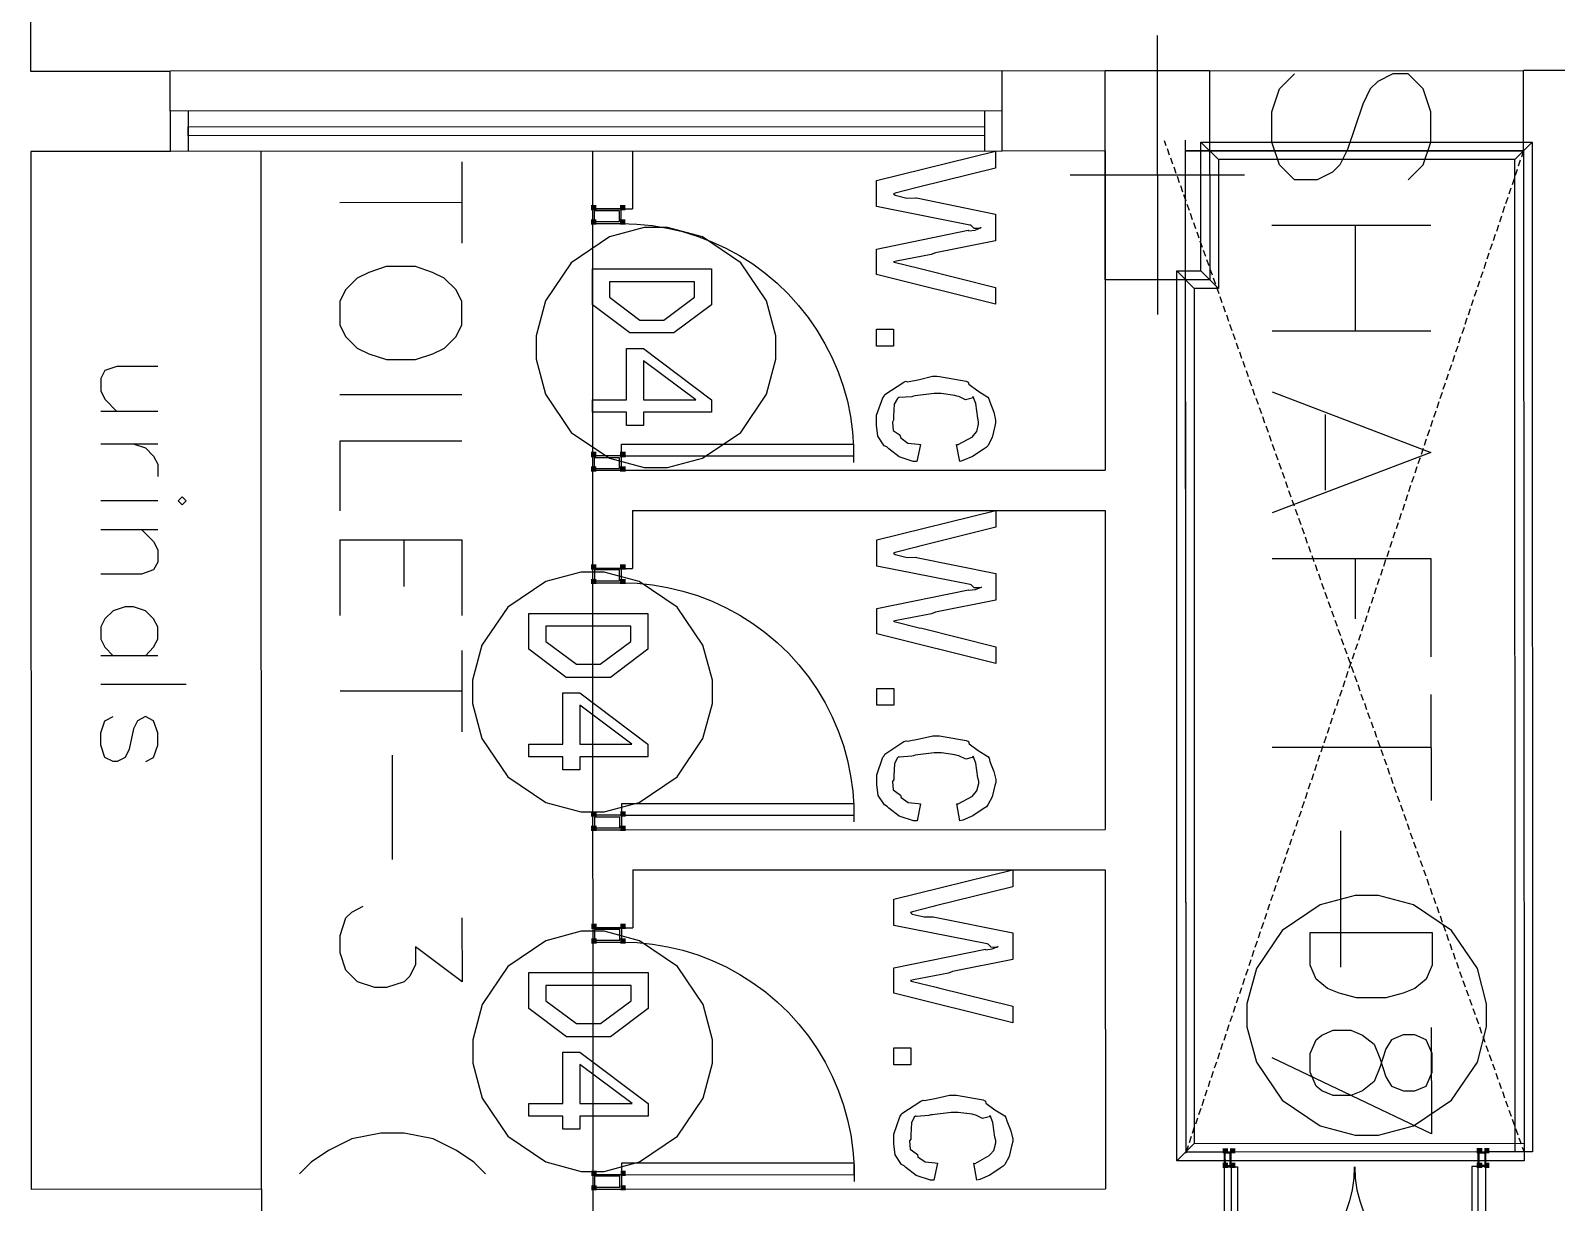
# Model space of a CAD drawing. Extents: x 0 to 23.4, y 0 to 16.5.
# Drawn here: x 14.46 to 15.608, y 14.183 to 15.065 of the extents above; entities that cross this region are included whole.
import ezdxf

# ---------------------------------------------------------------- set-up
doc = ezdxf.new("R2010")
doc.units = 0
doc.layers.get('0').update_dxf_attribs({"linetype": 'CONTINUOUS'})

msp = doc.modelspace()

# ---------------------------------------------------------------- linework, layer by layer
at = {"color": 0}
for points in [[(14.46, 15.4018), (14.4601, 15.0344)], [(14.46, 15.4018), (14.4601, 15.0344)], [(15.3079, 15.0613), (15.3081, 14.8513)], [(14.4601, 15.0344), (14.5651, 15.0344)], [(15.1911, 15.0347), (14.5651, 15.0344)], [(14.5653, 14.974), (14.5651, 15.0344)], [(15.1911, 15.0347), (15.2686, 15.035)], [(15.1911, 14.9743), (15.1911, 15.0347)], [(15.3472, 15.0347), (15.5835, 15.0349)], [(15.4967, 14.9526), (15.5081, 14.964), (15.5137, 14.9811), (15.5137, 15.0039), (15.5081, 15.021), (15.4967, 15.0324), (15.4853, 15.0324), (15.4739, 15.0267), (15.4682, 15.021), (15.4625, 15.0096), (15.4511, 14.9754), (15.4454, 14.964), (15.4397, 14.9583), (15.4283, 14.9526), (15.4112, 14.9526), (15.3999, 14.964), (15.3942, 14.9811), (15.3942, 15.0039), (15.3999, 15.021), (15.4112, 15.0324)], [(15.7251, 15.035), (15.5835, 15.0349)], [(15.5835, 14.9744), (15.5835, 15.0349)], [(15.1911, 15.0046), (14.5651, 15.0043)], [(14.5786, 15.0043), (14.5786, 14.974)], [(15.1778, 15.0044), (15.1778, 14.9743)], [(15.2686, 14.9744), (15.1911, 14.9743)], [(15.2686, 14.9744), (15.2686, 14.7343)], [(15.3132, 14.9822), (15.3144, 14.9785)], [(15.3153, 14.9763), (15.3169, 14.9715)], [(15.3289, 14.9824), (15.329, 14.7199)], [(15.3289, 14.9744), (15.3293, 14.2204)], [(15.5835, 14.9744), (15.3289, 14.9744)], [(15.5835, 14.9744), (15.5819, 14.9697)], [(15.5835, 14.9744), (15.5839, 14.2214)], [(14.4603, 14.974), (14.4606, 14.1932)], [(14.4603, 14.974), (14.4606, 14.1932)], [(14.5653, 14.974), (14.4603, 14.974)], [(15.1911, 14.9743), (14.5653, 14.974)], [(14.6338, 14.1933), (14.6335, 14.9742)], [(14.7846, 14.9661), (14.7846, 14.9049)], [(14.8828, 14.9742), (14.8828, 14.9308)], [(14.9129, 14.9742), (14.9129, 14.9308)], [(15.3178, 14.9693), (15.3194, 14.9646)], [(15.5811, 14.9675), (15.5796, 14.9628)], [(15.3735, 14.9562), (15.2424, 14.9562)], [(15.3203, 14.9624), (15.3219, 14.9576)], [(15.3228, 14.9554), (15.3244, 14.9507)], [(15.5764, 14.9535), (15.5749, 14.9488)], [(15.5788, 14.9604), (15.5772, 14.9558)], [(15.3253, 14.9485), (15.3269, 14.9437)], [(15.3276, 14.9415), (15.3293, 14.9368)], [(15.574, 14.9464), (15.5725, 14.9418)], [(14.7846, 14.9356), (14.6928, 14.9354)], [(14.8828, 14.9308), (14.9129, 14.9308)], [(14.8828, 14.9308), (14.9129, 14.9308)], [(14.8828, 14.9308), (14.8828, 14.9199)], [(14.8828, 14.9308), (14.8828, 14.9199)], [(14.9046, 14.9308), (14.8828, 14.9308)], [(14.9046, 14.9308), (14.8828, 14.9308)], [(14.8828, 14.9293), (14.8829, 14.745)], [(14.8842, 14.9294), (14.8842, 14.9212)], [(14.9033, 14.9294), (14.8842, 14.9294)], [(14.9033, 14.9212), (14.9033, 14.9294)], [(14.9046, 14.9199), (14.9046, 14.9308)], [(14.9046, 14.9199), (14.9046, 14.9308)], [(15.3301, 14.9344), (15.3318, 14.9299)], [(15.5693, 14.9325), (15.5678, 14.9278)], [(15.5717, 14.9394), (15.5701, 14.9347)], [(14.8828, 14.9199), (14.9046, 14.9199)], [(14.8828, 14.9199), (14.9046, 14.9199)], [(14.8842, 14.9212), (14.9033, 14.9212)], [(14.9046, 14.9199), (14.9162, 14.9194), (14.9279, 14.9183), (14.9394, 14.9164), (14.9507, 14.9138), (14.9618, 14.9103), (14.9728, 14.9061), (14.9833, 14.9013), (14.9936, 14.8956), (15.0035, 14.8894), (15.0128, 14.8825), (15.0218, 14.875), (15.0301, 14.8668), (15.0379, 14.8582), (15.0453, 14.8492), (15.0518, 14.8396), (15.0578, 14.8294), (15.0631, 14.8192), (15.0678, 14.8083), (15.0715, 14.7974), (15.0747, 14.7861), (15.0771, 14.7747), (15.0786, 14.7632), (15.0794, 14.7515), (15.0794, 14.7399)], [(15.3326, 14.9275), (15.3343, 14.9229)], [(15.3351, 14.9206), (15.3368, 14.916)], [(15.3942, 14.9185), (15.5137, 14.9185)], [(15.4568, 14.9185), (15.4568, 14.8388)], [(15.5646, 14.9185), (15.5631, 14.9138)], [(15.5669, 14.9254), (15.5654, 14.9208)], [(15.3376, 14.9136), (15.3393, 14.909)], [(15.34, 14.9067), (15.3418, 14.9021)], [(15.5622, 14.9115), (15.5607, 14.9068)], [(15.3425, 14.8997), (15.3442, 14.8951)], [(15.5575, 14.8975), (15.556, 14.8929)], [(15.5599, 14.9046), (15.5583, 14.8999)], [(15.345, 14.8928), (15.3467, 14.8882)], [(15.3475, 14.8858), (15.3492, 14.8812)], [(15.5528, 14.8835), (15.5512, 14.8789)], [(15.5551, 14.8906), (15.5536, 14.8858)], [(15.35, 14.8789), (15.3517, 14.8742)], [(15.3525, 14.8719), (15.3542, 14.8672)], [(15.5504, 14.8765), (15.5489, 14.8718)], [(15.3549, 14.865), (15.3565, 14.8603)], [(15.5457, 14.8625), (15.5442, 14.8579)], [(15.5481, 14.8696), (15.5465, 14.8649)], [(15.3574, 14.8579), (15.359, 14.8533)], [(15.3599, 14.851), (15.3615, 14.8464)], [(15.541, 14.8485), (15.5394, 14.8439)], [(15.5435, 14.8556), (15.5418, 14.8508)], [(15.3624, 14.844), (15.364, 14.8394)], [(15.3649, 14.8371), (15.3665, 14.8325)], [(15.5139, 14.8388), (15.3943, 14.8388)], [(15.5388, 14.8415), (15.5371, 14.8368)], [(15.3674, 14.8301), (15.3689, 14.8256)], [(15.534, 14.8275), (15.5324, 14.8229)], [(15.5362, 14.8346), (15.5347, 14.8299)], [(15.3697, 14.8232), (15.3714, 14.8186)], [(15.3722, 14.8163), (15.3739, 14.8117)], [(15.5315, 14.8206), (15.53, 14.8158)], [(14.5557, 14.8122), (14.525, 14.8122), (14.5158, 14.8092), (14.5128, 14.8031), (14.5128, 14.7938), (14.5158, 14.7876), (14.525, 14.7785)], [(15.3747, 14.8093), (15.3764, 14.8047)], [(15.3772, 14.8024), (15.3789, 14.7976)], [(15.5268, 14.8065), (15.5253, 14.8019)], [(15.5293, 14.8135), (15.5276, 14.8089)], [(14.6928, 14.7911), (14.7846, 14.7911)], [(15.3797, 14.7954), (15.3812, 14.7907)], [(15.3943, 14.7932), (15.5139, 14.7476), (15.3943, 14.7021)], [(15.5222, 14.7926), (15.5206, 14.7879)], [(15.5246, 14.7996), (15.5229, 14.7949)], [(15.3821, 14.7885), (15.3838, 14.7838)], [(15.3846, 14.7815), (15.3863, 14.7768)], [(15.5199, 14.7856), (15.5182, 14.781)], [(14.5557, 14.7785), (14.5128, 14.7785)], [(15.3871, 14.7746), (15.3887, 14.7699)], [(15.4342, 14.7761), (15.4342, 14.7192)], [(15.5151, 14.7715), (15.5135, 14.7669)], [(15.5175, 14.7786), (15.5158, 14.7739)], [(15.3896, 14.7676), (15.3913, 14.7629)], [(15.3921, 14.7607), (15.3936, 14.756)], [(15.5104, 14.7576), (15.5088, 14.7529)], [(15.5128, 14.7646), (15.5111, 14.7599)], [(14.5128, 14.754), (14.5557, 14.754)], [(14.5372, 14.754), (14.5465, 14.751), (14.5526, 14.7449), (14.5557, 14.7387), (14.5557, 14.7296)], [(14.7846, 14.7561), (14.6928, 14.7561), (14.6928, 14.7036)], [(14.8829, 14.745), (14.8829, 14.7342)], [(14.8829, 14.745), (14.8829, 14.7342)], [(14.9047, 14.745), (14.8829, 14.745)], [(14.9047, 14.745), (14.8829, 14.745)], [(14.9047, 14.7538), (15.0796, 14.7539)], [(14.9047, 14.745), (14.9047, 14.7538)], [(14.9047, 14.745), (15.0796, 14.7451)], [(14.9047, 14.7342), (14.9047, 14.745)], [(14.9047, 14.7342), (14.9047, 14.745)], [(15.0796, 14.7451), (15.0796, 14.7539)], [(15.3944, 14.7538), (15.3961, 14.749)], [(15.3969, 14.7467), (15.3986, 14.7421)], [(15.5081, 14.7506), (15.5064, 14.746)], [(14.8829, 14.7342), (15.2686, 14.7343)], [(14.8829, 14.7342), (14.9047, 14.7342)], [(14.8829, 14.7342), (14.9047, 14.7342)], [(14.8829, 14.7342), (14.8829, 14.6604)], [(14.8842, 14.7436), (14.8842, 14.7354)], [(14.9033, 14.7436), (14.8842, 14.7436)], [(14.8842, 14.7354), (14.9033, 14.7354)], [(14.9033, 14.7354), (14.9033, 14.7436)], [(15.3994, 14.7397), (15.4011, 14.7351)], [(15.5033, 14.7367), (15.5018, 14.7319)], [(15.5057, 14.7436), (15.504, 14.7389)], [(15.4019, 14.7328), (15.4036, 14.7282)], [(15.4044, 14.7258), (15.406, 14.7213)], [(15.4986, 14.7226), (15.4971, 14.7179)], [(15.501, 14.7296), (15.4993, 14.725)], [(14.5557, 14.7111), (14.5128, 14.7111)], [(15.4068, 14.7189), (15.4085, 14.7143)], [(15.4093, 14.7119), (15.411, 14.7074)], [(15.4962, 14.7157), (15.4946, 14.711)], [(14.9131, 14.7039), (15.2686, 14.704)], [(14.9131, 14.7039), (14.9131, 14.6604)], [(15.2686, 14.704), (15.2687, 14.4639)], [(15.4118, 14.705), (15.4135, 14.7004)], [(15.4915, 14.7017), (15.4899, 14.6969)], [(15.4939, 14.7086), (15.4924, 14.704)], [(14.5128, 14.6897), (14.5557, 14.6897)], [(14.5435, 14.6897), (14.5526, 14.6806), (14.5557, 14.6744), (14.5557, 14.6651), (14.5526, 14.6592), (14.5435, 14.656), (14.5129, 14.656)], [(15.4143, 14.6981), (15.416, 14.6935)], [(15.4168, 14.6911), (15.4185, 14.6864)], [(15.4868, 14.6876), (15.4853, 14.6831)], [(15.4892, 14.6947), (15.4876, 14.69)], [(14.6928, 14.6818), (14.7847, 14.6818), (14.7847, 14.625)], [(14.6928, 14.6818), (14.6928, 14.6249)], [(14.741, 14.6818), (14.741, 14.6468)], [(15.4192, 14.6842), (15.4208, 14.6794)], [(15.4217, 14.6771), (15.4233, 14.6725)], [(15.4844, 14.6807), (15.4829, 14.676)], [(15.3943, 14.6679), (15.5139, 14.6679), (15.5139, 14.5939)], [(15.4242, 14.6701), (15.4258, 14.6656)], [(15.4569, 14.6679), (15.4569, 14.6224)], [(15.4797, 14.6667), (15.4782, 14.6619)], [(15.4821, 14.6736), (15.4806, 14.669)], [(14.8829, 14.6604), (14.9131, 14.6604)], [(14.8829, 14.6604), (14.9131, 14.6604)], [(14.8829, 14.6604), (14.8829, 14.6496)], [(14.8829, 14.6604), (14.8829, 14.6496)], [(14.9047, 14.6604), (14.8829, 14.6604)], [(14.9047, 14.6604), (14.8829, 14.6604)], [(14.8829, 14.6596), (14.8829, 14.4753)], [(14.8843, 14.6592), (14.8843, 14.651)], [(14.9033, 14.6592), (14.8843, 14.6592)], [(14.9033, 14.651), (14.9033, 14.6592)], [(14.9047, 14.6496), (14.9047, 14.6604)], [(14.9047, 14.6496), (14.9047, 14.6604)], [(15.4267, 14.6632), (15.4283, 14.6586)], [(15.4292, 14.6563), (15.4308, 14.6517)], [(15.4774, 14.6597), (15.4758, 14.655)], [(14.8829, 14.6496), (14.9047, 14.6496)], [(14.8829, 14.6496), (14.9047, 14.6496)], [(14.8843, 14.651), (14.9033, 14.651)], [(14.9047, 14.6496), (14.9164, 14.6492), (14.9281, 14.6481), (14.9394, 14.6461), (14.9508, 14.6433), (14.9619, 14.64), (14.9729, 14.6358), (14.9835, 14.6308), (14.9938, 14.6253), (15.0035, 14.619), (15.0129, 14.6121), (15.0218, 14.6047), (15.0303, 14.5965), (15.0381, 14.5879), (15.0454, 14.5788), (15.0519, 14.5692), (15.0579, 14.5592), (15.0632, 14.5488), (15.0678, 14.5381), (15.0717, 14.5271), (15.0749, 14.5158), (15.0771, 14.5044), (15.0788, 14.4928), (15.0796, 14.4813), (15.0796, 14.4696)], [(15.4315, 14.6493), (15.4333, 14.6447)], [(15.434, 14.6424), (15.4357, 14.6378)], [(15.4726, 14.6457), (15.4711, 14.641)], [(15.475, 14.6526), (15.4735, 14.6481)], [(14.5465, 14.5947), (14.5526, 14.601), (14.5557, 14.6071), (14.5557, 14.6163), (14.5526, 14.6224), (14.5465, 14.6285), (14.5374, 14.6315), (14.5313, 14.6315), (14.5221, 14.6285), (14.5158, 14.6224), (14.5129, 14.6163), (14.5129, 14.6071), (14.516, 14.601), (14.5221, 14.5947)], [(15.4365, 14.6354), (15.4382, 14.6308)], [(15.4679, 14.6317), (15.4664, 14.6269)], [(15.4703, 14.6386), (15.4688, 14.634)], [(15.439, 14.6285), (15.4407, 14.6239)], [(15.4415, 14.6215), (15.4432, 14.6169)], [(15.4656, 14.6247), (15.464, 14.62)], [(15.4439, 14.6146), (15.4457, 14.6099)], [(15.4464, 14.6076), (15.4481, 14.6029)], [(15.4608, 14.6107), (15.4593, 14.6061)], [(15.4632, 14.6178), (15.4617, 14.6131)], [(14.7847, 14.5987), (14.7847, 14.5375)], [(15.4489, 14.6007), (15.4506, 14.596)], [(15.4561, 14.5967), (15.4546, 14.5921)], [(15.4585, 14.6037), (15.4569, 14.599)], [(14.5557, 14.5947), (14.5129, 14.5947)], [(15.4514, 14.5938), (15.4531, 14.589)], [(15.4538, 14.5897), (15.4522, 14.5851)], [(15.4539, 14.5868), (15.4556, 14.5821)], [(14.5129, 14.5733), (14.5772, 14.5733)], [(15.449, 14.5757), (15.4475, 14.5711)], [(15.4514, 14.5828), (15.4499, 14.5781)], [(15.4564, 14.5799), (15.4581, 14.5751)], [(15.4589, 14.5729), (15.4604, 14.5682)], [(14.7847, 14.5681), (14.6929, 14.5681)], [(15.4443, 14.5618), (15.4428, 14.5571)], [(15.4467, 14.5687), (15.4451, 14.564)], [(15.4612, 14.5658), (15.4629, 14.5613)], [(15.5139, 14.5654), (15.514, 14.4857)], [(15.4419, 14.5547), (15.4404, 14.5501)], [(15.4638, 14.5589), (15.4654, 14.5543)], [(15.4662, 14.5519), (15.4679, 14.5474)], [(14.5467, 14.5151), (14.5526, 14.5182), (14.5558, 14.5275), (14.5558, 14.5367), (14.5526, 14.5458), (14.5465, 14.5489), (14.5404, 14.5458), (14.5374, 14.5397), (14.5343, 14.5243), (14.5313, 14.5182), (14.5251, 14.5151), (14.5221, 14.5151), (14.516, 14.5182), (14.5129, 14.5274), (14.5129, 14.5367), (14.516, 14.5458), (14.5221, 14.5489)], [(15.4372, 14.5407), (15.4357, 14.5361)], [(15.4396, 14.5478), (15.4381, 14.5431)], [(15.4688, 14.545), (15.4704, 14.5404)], [(15.4713, 14.5381), (15.4728, 14.5335)], [(15.4325, 14.5268), (15.431, 14.5221)], [(15.4349, 14.5338), (15.4333, 14.529)], [(15.4736, 14.5311), (15.4753, 14.5265)], [(14.7322, 14.5199), (14.7322, 14.4413)], [(15.5139, 14.5256), (15.3943, 14.5256)], [(15.4301, 14.5199), (15.4286, 14.5151)], [(15.4761, 14.5242), (15.4778, 14.5196)], [(15.4786, 14.5172), (15.4803, 14.5126)], [(15.4254, 14.5058), (15.4239, 14.5011)], [(15.4278, 14.5128), (15.4262, 14.5082)], [(15.4811, 14.5103), (15.4828, 14.5056)], [(15.4231, 14.4988), (15.4215, 14.4942)], [(15.4836, 14.5033), (15.4851, 14.4986)], [(15.486, 14.4964), (15.4876, 14.4917)], [(14.9049, 14.4747), (14.9049, 14.4835)], [(14.9049, 14.4835), (15.0797, 14.4835)], [(15.0797, 14.4747), (15.0797, 14.4835)], [(15.4185, 14.4849), (15.4168, 14.4801)], [(15.4208, 14.4918), (15.4192, 14.4871)], [(15.4885, 14.4893), (15.4901, 14.4847)], [(15.491, 14.4824), (15.4926, 14.4778)], [(14.8829, 14.4747), (14.8829, 14.4638)], [(14.8829, 14.4747), (14.8829, 14.4638)], [(14.9049, 14.4747), (14.8829, 14.4747)], [(14.9049, 14.4747), (14.8829, 14.4747)], [(14.8843, 14.4733), (14.8843, 14.4651)], [(14.9035, 14.4733), (14.8843, 14.4733)], [(14.9035, 14.4651), (14.9035, 14.4733)], [(14.9049, 14.4747), (15.0797, 14.4747)], [(14.9049, 14.4638), (14.9049, 14.4747)], [(14.9049, 14.4638), (14.9049, 14.4747)], [(15.4138, 14.4708), (15.4121, 14.4661)], [(15.4161, 14.4778), (15.4144, 14.4732)], [(15.4935, 14.4754), (15.4951, 14.4708)], [(14.8829, 14.4638), (15.2687, 14.4639)], [(14.8829, 14.4638), (14.9049, 14.4638)], [(14.8829, 14.4638), (14.9049, 14.4638)], [(14.8829, 14.4638), (14.8831, 14.3901)], [(14.8843, 14.4651), (14.9035, 14.4651)], [(15.4114, 14.4638), (15.4097, 14.4592)], [(15.4457, 14.4629), (15.4457, 14.3604)], [(15.496, 14.4685), (15.4975, 14.4639)], [(15.4983, 14.4615), (15.5, 14.4569)], [(15.4067, 14.4499), (15.405, 14.4451)], [(15.409, 14.4568), (15.4074, 14.4521)], [(15.5008, 14.4546), (15.5025, 14.45)], [(15.5033, 14.4476), (15.505, 14.4431)], [(15.4019, 14.4358), (15.4003, 14.4313)], [(15.4043, 14.4428), (15.4026, 14.4382)], [(15.5058, 14.4407), (15.5075, 14.4361)], [(14.9132, 14.4336), (15.2687, 14.4337)], [(14.9132, 14.4336), (14.9132, 14.3901)], [(15.2687, 14.4337), (15.2689, 14.1936)], [(15.3996, 14.4289), (15.3979, 14.4242)], [(15.5083, 14.4337), (15.5099, 14.429)], [(15.5107, 14.4268), (15.5124, 14.4221)], [(15.3949, 14.4149), (15.3932, 14.4103)], [(15.3972, 14.4219), (15.3956, 14.4172)], [(15.5132, 14.4199), (15.5149, 14.4151)], [(15.5157, 14.4129), (15.5174, 14.4082)], [(14.7847, 14.3975), (14.7849, 14.3493), (14.7497, 14.3756), (14.7497, 14.3625), (14.7454, 14.3537), (14.7411, 14.3493), (14.7279, 14.345), (14.7192, 14.345), (14.7061, 14.3493), (14.6974, 14.3581), (14.6929, 14.3712), (14.6929, 14.3843), (14.6974, 14.3975), (14.7017, 14.4018), (14.7104, 14.4063)], [(15.3901, 14.4008), (15.3885, 14.3963)], [(15.3925, 14.4079), (15.3908, 14.4032)], [(15.5182, 14.406), (15.5199, 14.4013)], [(14.8831, 14.3901), (14.8831, 14.3792)], [(14.8831, 14.3901), (14.8831, 14.3792)], [(14.9049, 14.3901), (14.8831, 14.3901)], [(14.9049, 14.3901), (14.8831, 14.3901)], [(14.8831, 14.3901), (14.9132, 14.3901)], [(14.8831, 14.3901), (14.9132, 14.3901)], [(14.8831, 14.3893), (14.8831, 14.205)], [(14.9049, 14.3792), (14.9049, 14.3901)], [(14.9049, 14.3792), (14.9049, 14.3901)], [(15.3878, 14.3939), (15.3861, 14.3892)], [(15.5207, 14.399), (15.5224, 14.3943)], [(15.5231, 14.3921), (15.5249, 14.3874)], [(14.8831, 14.3792), (14.9049, 14.3792)], [(14.8831, 14.3792), (14.9049, 14.3792)], [(14.8844, 14.3887), (14.8844, 14.3806)], [(14.9035, 14.3887), (14.8844, 14.3887)], [(14.8844, 14.3806), (14.9035, 14.3806)], [(14.9035, 14.3806), (14.9035, 14.3887)], [(14.9049, 14.3792), (14.9165, 14.3789), (14.9281, 14.3778), (14.9396, 14.3757), (14.951, 14.3731), (14.9621, 14.3696), (14.9729, 14.3654), (14.9836, 14.3606), (14.9938, 14.355), (15.0036, 14.3487), (15.0131, 14.3418), (15.0219, 14.3343), (15.0304, 14.3262), (15.0382, 14.3176), (15.0454, 14.3085), (15.0521, 14.2989), (15.0581, 14.2889), (15.0633, 14.2785), (15.0679, 14.2678), (15.0718, 14.2567), (15.0749, 14.2456), (15.0772, 14.2342), (15.0789, 14.2225), (15.0797, 14.2108), (15.0797, 14.1992)], [(15.3831, 14.3799), (15.3814, 14.3753)], [(15.3854, 14.3869), (15.3839, 14.3822)], [(15.5256, 14.3851), (15.5272, 14.3804)], [(15.5281, 14.3781), (15.5297, 14.3735)], [(15.3783, 14.3658), (15.3768, 14.3613)], [(15.3807, 14.3729), (15.3792, 14.3682)], [(15.5306, 14.3711), (15.5322, 14.3665)], [(15.376, 14.3589), (15.3744, 14.3542)], [(15.5331, 14.3642), (15.5347, 14.3596)], [(15.5354, 14.3572), (15.5372, 14.3526)], [(15.3712, 14.3449), (15.3697, 14.3403)], [(15.3736, 14.3519), (15.3721, 14.3472)], [(15.5379, 14.3503), (15.5396, 14.3457)], [(15.5404, 14.3433), (15.5421, 14.3388)], [(15.3689, 14.3379), (15.3674, 14.3333)], [(15.5429, 14.3364), (15.5446, 14.3318)], [(15.3642, 14.3239), (15.3626, 14.3193)], [(15.3665, 14.331), (15.365, 14.3262)], [(15.5454, 14.3294), (15.5471, 14.3249)], [(15.5479, 14.3225), (15.5496, 14.3178)], [(15.3594, 14.31), (15.3579, 14.3053)], [(15.3618, 14.3169), (15.3603, 14.3122)], [(15.514, 14.3149), (15.5142, 14.2351), (15.3944, 14.2921)], [(15.5504, 14.3156), (15.5519, 14.3108)], [(15.5528, 14.3086), (15.5544, 14.3039)], [(15.3571, 14.3029), (15.3556, 14.2983)], [(15.5553, 14.3015), (15.5569, 14.2969)], [(15.3524, 14.2889), (15.3508, 14.2843)], [(15.3547, 14.296), (15.3532, 14.2912)], [(15.5578, 14.2946), (15.5594, 14.29)], [(15.5603, 14.2876), (15.5619, 14.2831)], [(15.3476, 14.275), (15.3461, 14.2703)], [(15.35, 14.2819), (15.3485, 14.2772)], [(15.5628, 14.2807), (15.5643, 14.2761)], [(15.3453, 14.2679), (15.3438, 14.2633)], [(15.5651, 14.2737), (15.5668, 14.2692)], [(15.5676, 14.2668), (15.5693, 14.2622)], [(15.3406, 14.254), (15.339, 14.2493)], [(15.3429, 14.261), (15.3414, 14.2562)], [(15.5701, 14.2599), (15.5718, 14.2553)], [(15.5726, 14.2529), (15.5743, 14.2483)], [(15.3358, 14.24), (15.3343, 14.2354)], [(15.3382, 14.2469), (15.3367, 14.2424)], [(15.5751, 14.246), (15.5767, 14.2414)], [(14.8024, 14.205), (14.7936, 14.2138), (14.7806, 14.2225), (14.7629, 14.2313), (14.7411, 14.2356), (14.7236, 14.2356), (14.7018, 14.2313), (14.6843, 14.2225), (14.6711, 14.2138), (14.6624, 14.205)], [(15.3335, 14.2331), (15.3319, 14.2283)], [(15.5775, 14.239), (15.5792, 14.2344)], [(15.58, 14.2321), (15.5817, 14.2275)], [(15.3582, 14.2213), (15.3293, 14.2213)], [(15.3311, 14.226), (15.3296, 14.2213)], [(15.555, 14.2214), (15.3582, 14.2213)], [(15.3582, 14.2213), (15.3582, 14.161)], [(15.555, 14.2214), (15.555, 14.161)], [(15.5839, 14.2214), (15.555, 14.2214)], [(15.5825, 14.2251), (15.5839, 14.2214)], [(14.905, 14.2131), (15.0799, 14.2132)], [(14.905, 14.2043), (14.905, 14.2131)], [(15.0799, 14.2044), (15.0799, 14.2132)], [(15.4562, 14.2103), (15.4558, 14.2017), (15.4546, 14.1929), (15.4526, 14.1846), (15.4499, 14.1763), (15.4463, 14.1683), (15.4419, 14.1607), (15.4369, 14.1536), (15.4313, 14.1469), (15.425, 14.1408), (15.4182, 14.1354), (15.411, 14.1307), (15.4032, 14.1265), (15.3951, 14.1232), (15.3868, 14.1206), (15.3783, 14.1187), (15.3696, 14.1178), (15.3608, 14.1176)], [(15.3636, 14.2103), (15.3636, 14.1176)], [(15.3636, 14.2103), (15.3683, 14.2103)], [(15.3683, 14.2103), (15.3683, 14.1176)], [(15.4565, 14.2103), (15.4569, 14.2017), (15.4582, 14.1929), (15.4603, 14.1846), (15.4631, 14.1763), (15.4667, 14.1683), (15.471, 14.1607), (15.476, 14.1536), (15.4817, 14.1469), (15.4879, 14.1408), (15.4947, 14.1354), (15.5019, 14.1307), (15.5097, 14.1265), (15.5178, 14.1233), (15.5261, 14.1207), (15.5346, 14.1189), (15.5433, 14.1179), (15.5519, 14.1178)], [(15.5492, 14.2104), (15.5446, 14.2104)], [(15.5446, 14.2104), (15.5446, 14.1178)], [(15.5492, 14.2104), (15.5493, 14.1178)], [(14.8831, 14.2043), (14.8831, 14.1935)], [(14.8831, 14.2043), (14.8831, 14.1935)], [(14.905, 14.2043), (14.8831, 14.2043)], [(14.905, 14.2043), (14.8831, 14.2043)], [(14.8831, 14.1935), (15.2689, 14.1936)], [(14.8844, 14.2031), (14.8844, 14.1949)], [(14.9036, 14.2031), (14.8844, 14.2031)], [(14.8844, 14.1949), (14.9036, 14.1949)], [(14.9036, 14.1949), (14.9036, 14.2031)], [(14.905, 14.2043), (15.0799, 14.2044)], [(14.905, 14.1935), (14.905, 14.2043)], [(14.905, 14.1935), (14.905, 14.2043)], [(14.6338, 14.1933), (14.4606, 14.1932)], [(14.6338, 14.1933), (14.6338, 14.1632)], [(14.8831, 14.1935), (14.905, 14.1935)], [(14.8831, 14.1935), (14.905, 14.1935)], [(14.8831, 14.1935), (14.8831, 14.1632)]]:
    msp.add_lwpolyline(points, dxfattribs=at)
for points in [[(15.2686, 15.035), (15.3472, 15.035), (15.3474, 14.8775), (15.2686, 14.8775), (15.2686, 15.035)], [(15.2686, 15.035), (15.3472, 15.035), (15.3474, 14.8775), (15.2686, 14.8775), (15.2686, 15.035)], [(15.3474, 14.8775), (15.2686, 14.8775), (15.2686, 15.035), (15.3472, 15.035), (15.3474, 14.8775)], [(15.1778, 14.9928), (15.1778, 14.9861), (14.5786, 14.9858), (14.5786, 14.9925), (15.1778, 14.9928)], [(15.1778, 14.9928), (15.1778, 14.9861), (14.5786, 14.9858), (14.5786, 14.9925), (15.1778, 14.9928)], [(15.5835, 14.9744), (15.5839, 14.2214), (15.3296, 14.2213), (15.3292, 14.9744), (15.5835, 14.9744)], [(15.59, 14.9811), (15.5769, 14.9679), (15.3539, 14.9679), (15.3407, 14.981), (15.59, 14.9811)], [(15.59, 14.9811), (15.5769, 14.9679), (15.3539, 14.9679), (15.3407, 14.981), (15.59, 14.9811)], [(15.3407, 14.981), (15.3539, 14.9679), (15.3539, 14.871), (15.3408, 14.8842), (15.3407, 14.981)], [(15.3407, 14.981), (15.3539, 14.9679), (15.3539, 14.871), (15.3408, 14.8842), (15.3407, 14.981)], [(15.5904, 14.2214), (15.5772, 14.2214), (15.5769, 14.9679), (15.59, 14.9811), (15.5904, 14.2214)], [(15.5904, 14.2214), (15.5772, 14.2214), (15.5769, 14.9679), (15.59, 14.9811), (15.5904, 14.2214)], [(15.0967, 14.9522), (15.1863, 14.9743), (15.1863, 14.9615), (15.1282, 14.9472), (15.1262, 14.9467), (15.1108, 14.9426), (15.1093, 14.9422), (15.1107, 14.941), (15.1194, 14.9389), (15.1262, 14.939), (15.1267, 14.939), (15.1863, 14.9268), (15.1863, 14.9068), (15.141, 14.8978), (15.1378, 14.8965), (15.1117, 14.8915), (15.1093, 14.891), (15.1099, 14.8906), (15.1286, 14.8861), (15.1306, 14.8856), (15.1863, 14.8717), (15.1863, 14.8592), (15.0967, 14.8814), (15.0967, 14.9006), (15.1657, 14.9147), (15.1661, 14.9142), (15.171, 14.9149), (15.1754, 14.9167), (15.1754, 14.9167), (15.1743, 14.916), (15.1701, 14.9161), (15.1676, 14.9185), (15.1669, 14.9186), (15.0967, 14.9325), (15.0967, 14.9522)], [(15.021, 14.8265), (15.021, 14.8353), (15.0139, 14.8617), (14.9946, 14.8903), (14.9658, 14.9097), (14.9394, 14.9167), (14.9308, 14.9167), (14.9219, 14.9167), (14.8956, 14.9097), (14.8669, 14.8903), (14.8476, 14.8617), (14.8406, 14.8353), (14.8406, 14.8265), (14.8406, 14.8178), (14.8476, 14.7914), (14.8669, 14.7626), (14.8956, 14.7433), (14.9219, 14.7363), (14.9308, 14.7363), (14.9394, 14.7363), (14.9658, 14.7433), (14.9946, 14.7626), (15.0139, 14.7914), (15.021, 14.8178), (15.021, 14.8265)], [(14.7846, 14.8611), (14.7803, 14.8699), (14.7714, 14.8786), (14.7626, 14.8829), (14.7496, 14.8874), (14.7276, 14.8874), (14.7146, 14.8829), (14.7058, 14.8786), (14.6971, 14.8699), (14.6928, 14.8611), (14.6928, 14.8436), (14.6971, 14.8349), (14.7058, 14.8261), (14.7146, 14.8217), (14.7278, 14.8174), (14.7496, 14.8174), (14.7628, 14.8218), (14.7715, 14.8261), (14.7803, 14.8349), (14.7846, 14.8436), (14.7846, 14.8611)], [(14.8828, 14.8857), (14.9725, 14.8857), (14.9725, 14.8657), (14.9725, 14.8587), (14.9442, 14.8375), (14.9279, 14.8375), (14.911, 14.8375), (14.8828, 14.8587), (14.8828, 14.8646), (14.8828, 14.8857)], [(15.3408, 14.8842), (15.3539, 14.871), (15.3358, 14.871), (15.3226, 14.8842), (15.3408, 14.8842)], [(15.3408, 14.8842), (15.3539, 14.871), (15.3358, 14.871), (15.3226, 14.8842), (15.3408, 14.8842)], [(15.3226, 14.8842), (15.3358, 14.871), (15.3358, 14.2278), (15.3226, 14.2147), (15.3226, 14.8842)], [(15.3226, 14.8842), (15.3358, 14.871), (15.3358, 14.2278), (15.3226, 14.2147), (15.3226, 14.8842)], [(14.8956, 14.8758), (14.8956, 14.865), (14.8956, 14.8643), (14.9186, 14.8472), (14.9282, 14.8472), (14.9367, 14.8472), (14.9596, 14.8643), (14.9596, 14.8653), (14.9596, 14.8758), (14.8956, 14.8758)], [(15.0967, 14.8404), (15.1094, 14.8404), (15.1094, 14.8276), (15.0967, 14.8276), (15.0967, 14.8404)], [(14.8828, 14.7872), (14.9085, 14.7872), (14.9085, 14.8257), (14.9212, 14.8257), (14.9725, 14.7872), (14.9725, 14.7778), (14.9212, 14.7778), (14.9212, 14.7679), (14.9085, 14.7679), (14.9085, 14.7778), (14.8828, 14.7778), (14.8828, 14.7872)], [(14.9212, 14.7872), (14.9606, 14.7872), (14.9212, 14.8165), (14.9212, 14.7872)], [(15.1297, 14.7536), (15.1271, 14.7408), (15.1243, 14.7408), (15.1136, 14.7443), (15.1058, 14.7503), (15.1044, 14.7517), (15.1025, 14.7526), (15.0976, 14.7599), (15.0967, 14.7681), (15.0967, 14.7707), (15.0967, 14.7756), (15.1014, 14.7886), (15.1024, 14.7899), (15.1028, 14.7911), (15.1171, 14.8004), (15.1188, 14.8011), (15.1199, 14.8008), (15.129, 14.8025), (15.1387, 14.8049), (15.1421, 14.8049), (15.144, 14.8047), (15.164, 14.8012), (15.1657, 14.8004), (15.1662, 14.7989), (15.1729, 14.7938), (15.1803, 14.7892), (15.1811, 14.7879), (15.1818, 14.7856), (15.1849, 14.7779), (15.1863, 14.7718), (15.1863, 14.7699), (15.1858, 14.7674), (15.1837, 14.7588), (15.1803, 14.7526), (15.1792, 14.7514), (15.1768, 14.7499), (15.169, 14.7446), (15.1615, 14.7414), (15.1594, 14.7408), (15.1569, 14.7536), (15.1581, 14.7535), (15.1688, 14.7594), (15.1694, 14.7601), (15.1694, 14.7601), (15.1721, 14.7633), (15.1735, 14.7689), (15.1735, 14.7707), (15.1729, 14.7733), (15.1714, 14.7843), (15.1693, 14.7894), (15.1692, 14.7894), (15.1685, 14.7885), (15.1636, 14.7872), (15.1585, 14.7897), (15.1572, 14.79), (15.1556, 14.7904), (15.1454, 14.7919), (15.1421, 14.7919), (15.14, 14.7918), (15.1257, 14.7901), (15.1244, 14.7899), (15.1232, 14.7894), (15.1137, 14.7888), (15.1132, 14.7889), (15.1124, 14.7882), (15.11, 14.7839), (15.1094, 14.7749), (15.1094, 14.7718), (15.1086, 14.7703), (15.1092, 14.7642), (15.1136, 14.761), (15.1144, 14.7601), (15.115, 14.7585), (15.1203, 14.7546), (15.1279, 14.7539), (15.1297, 14.7536)], [(14.574, 14.7143), (14.571, 14.7111), (14.574, 14.7081), (14.5771, 14.7111), (14.574, 14.7143)], [(15.0968, 14.6818), (15.1864, 14.704), (15.1864, 14.6913), (15.1282, 14.6768), (15.1264, 14.6764), (15.1108, 14.6724), (15.1093, 14.6719), (15.1108, 14.6707), (15.1196, 14.6685), (15.1262, 14.6688), (15.1267, 14.6686), (15.1864, 14.6565), (15.1864, 14.6365), (15.1411, 14.6274), (15.1379, 14.6262), (15.1118, 14.6211), (15.1093, 14.6207), (15.11, 14.6203), (15.1288, 14.6157), (15.1307, 14.6153), (15.1864, 14.6014), (15.1864, 14.5888), (15.0968, 14.6111), (15.0968, 14.6303), (15.1658, 14.6443), (15.1661, 14.6439), (15.1711, 14.6444), (15.1754, 14.6463), (15.1756, 14.6463), (15.1744, 14.6457), (15.1701, 14.6458), (15.1678, 14.6481), (15.1671, 14.6482), (15.0968, 14.6621), (15.0968, 14.6818)], [(14.9732, 14.5675), (14.9732, 14.5762), (14.966, 14.6026), (14.9467, 14.6312), (14.9181, 14.6506), (14.8917, 14.6576), (14.8829, 14.6576), (14.8742, 14.6576), (14.8478, 14.6506), (14.8192, 14.6312), (14.7997, 14.6026), (14.7926, 14.5762), (14.7926, 14.5675), (14.7926, 14.5587), (14.7997, 14.5324), (14.8192, 14.5036), (14.8478, 14.4843), (14.8742, 14.4772), (14.8829, 14.4772), (14.8917, 14.4772), (14.9181, 14.4843), (14.9467, 14.5036), (14.966, 14.5324), (14.9732, 14.5587), (14.9732, 14.5675)], [(14.835, 14.6265), (14.9246, 14.6265), (14.9246, 14.6067), (14.9246, 14.5997), (14.8964, 14.5783), (14.8801, 14.5783), (14.8632, 14.5783), (14.835, 14.5997), (14.835, 14.6056), (14.835, 14.6265)], [(14.8478, 14.6168), (14.8478, 14.606), (14.8478, 14.6053), (14.8708, 14.5882), (14.8803, 14.5882), (14.8887, 14.5882), (14.9118, 14.6053), (14.9118, 14.6061), (14.9118, 14.6168), (14.8478, 14.6168)], [(14.835, 14.5282), (14.8606, 14.5282), (14.8606, 14.5667), (14.8733, 14.5667), (14.9246, 14.5282), (14.9246, 14.5186), (14.8733, 14.5186), (14.8733, 14.5089), (14.8606, 14.5089), (14.8606, 14.5186), (14.835, 14.5186), (14.835, 14.5282)], [(15.0968, 14.5701), (15.1096, 14.5701), (15.1096, 14.5574), (15.0968, 14.5574), (15.0968, 14.5701)], [(14.8733, 14.5282), (14.9126, 14.5282), (14.8733, 14.5575), (14.8733, 14.5282)], [(15.1297, 14.4832), (15.1272, 14.4704), (15.1244, 14.4704), (15.1137, 14.4739), (15.1058, 14.48), (15.1046, 14.4813), (15.1026, 14.4824), (15.0978, 14.4896), (15.0968, 14.4978), (15.0968, 14.5004), (15.0968, 14.5051), (15.1014, 14.5183), (15.1024, 14.5194), (15.1029, 14.5207), (15.1171, 14.5301), (15.1189, 14.5307), (15.12, 14.5304), (15.129, 14.5321), (15.1389, 14.5344), (15.1421, 14.5344), (15.144, 14.5344), (15.1642, 14.5308), (15.1658, 14.5301), (15.1664, 14.5285), (15.1731, 14.5233), (15.1803, 14.5189), (15.1813, 14.5175), (15.1819, 14.5151), (15.185, 14.5075), (15.1864, 14.5015), (15.1864, 14.4994), (15.1858, 14.4971), (15.1837, 14.4885), (15.1804, 14.4824), (15.1793, 14.4811), (15.1769, 14.4796), (15.1692, 14.4742), (15.1617, 14.471), (15.1594, 14.4704), (15.1571, 14.4832), (15.1581, 14.4832), (15.1689, 14.489), (15.1694, 14.4897), (15.1694, 14.4897), (15.1721, 14.4931), (15.1736, 14.4985), (15.1736, 14.5004), (15.1729, 14.5029), (15.1715, 14.5139), (15.1694, 14.5192), (15.1693, 14.519), (15.1685, 14.5181), (15.1638, 14.5168), (15.1586, 14.5193), (15.1574, 14.5197), (15.1557, 14.52), (15.1456, 14.5217), (15.1421, 14.5217), (15.1401, 14.5215), (15.1258, 14.5199), (15.1246, 14.5194), (15.1233, 14.5192), (15.1139, 14.5183), (15.1133, 14.5186), (15.1124, 14.5178), (15.1101, 14.5135), (15.1096, 14.5044), (15.1096, 14.5015), (15.1087, 14.5), (15.1092, 14.4939), (15.1137, 14.4906), (15.1146, 14.4897), (15.1151, 14.4881), (15.1204, 14.4843), (15.1281, 14.4836), (15.1297, 14.4832)], [(15.1096, 14.4115), (15.1992, 14.4336), (15.1992, 14.4208), (15.141, 14.4065), (15.1392, 14.406), (15.1236, 14.4019), (15.1221, 14.4015), (15.1235, 14.4003), (15.1324, 14.3982), (15.139, 14.3983), (15.1394, 14.3983), (15.1992, 14.3861), (15.1992, 14.3661), (15.1537, 14.3571), (15.1507, 14.3558), (15.1244, 14.3508), (15.1221, 14.3503), (15.1228, 14.3499), (15.1415, 14.3454), (15.1433, 14.3449), (15.1992, 14.331), (15.1992, 14.3185), (15.1096, 14.3408), (15.1096, 14.3599), (15.1786, 14.374), (15.1789, 14.3735), (15.1837, 14.3742), (15.1882, 14.376), (15.1883, 14.376), (15.1872, 14.3753), (15.1829, 14.3754), (15.1806, 14.3778), (15.1799, 14.3779), (15.1096, 14.3918), (15.1096, 14.4115)], [(15.5558, 14.3242), (15.5558, 14.3329), (15.5488, 14.3593), (15.5294, 14.3879), (15.5007, 14.4074), (15.4743, 14.4144), (15.4656, 14.4144), (15.4568, 14.4144), (15.4304, 14.4074), (15.4018, 14.3879), (15.3825, 14.3593), (15.3754, 14.3329), (15.3754, 14.3242), (15.3754, 14.3154), (15.3825, 14.289), (15.4018, 14.2604), (15.4304, 14.2411), (15.4568, 14.2339), (15.4656, 14.2339), (15.4743, 14.2339), (15.5007, 14.2411), (15.5294, 14.2604), (15.5488, 14.289), (15.5558, 14.3154), (15.5558, 14.3242)], [(14.9732, 14.2971), (14.9732, 14.3058), (14.9661, 14.3322), (14.9468, 14.361), (14.9182, 14.3803), (14.8918, 14.3874), (14.8831, 14.3874), (14.8743, 14.3874), (14.8479, 14.3803), (14.8192, 14.361), (14.7999, 14.3322), (14.7928, 14.3058), (14.7928, 14.2971), (14.7928, 14.2883), (14.7999, 14.2619), (14.8192, 14.2333), (14.8479, 14.214), (14.8743, 14.2068), (14.8831, 14.2068), (14.8918, 14.2068), (14.9182, 14.214), (14.9468, 14.2333), (14.9661, 14.2619), (14.9732, 14.2883), (14.9732, 14.2971)], [(15.4229, 14.3864), (15.5149, 14.3864), (15.5149, 14.3618), (15.5104, 14.3514), (15.5017, 14.3444), (15.4929, 14.3408), (15.4799, 14.3374), (15.4579, 14.3374), (15.4449, 14.3408), (15.4361, 14.3443), (15.4274, 14.3514), (15.4229, 14.3618), (15.4229, 14.3864)], [(14.8351, 14.3563), (14.9247, 14.3563), (14.9247, 14.3362), (14.9247, 14.3293), (14.8965, 14.3081), (14.8803, 14.3081), (14.8633, 14.3081), (14.8351, 14.3293), (14.835, 14.3353), (14.8351, 14.3563)], [(14.8479, 14.3465), (14.8479, 14.3357), (14.8479, 14.335), (14.8708, 14.3179), (14.8804, 14.3179), (14.8889, 14.3179), (14.9119, 14.335), (14.9119, 14.3358), (14.9119, 14.3465), (14.8479, 14.3465)], [(15.5149, 14.2954), (15.5104, 14.3058), (15.5018, 14.3094), (15.4929, 14.3094), (15.4842, 14.3058), (15.4799, 14.2989), (15.4754, 14.2849), (15.4711, 14.2743), (15.4624, 14.2674), (15.4536, 14.2639), (15.4404, 14.2639), (15.4318, 14.2674), (15.4274, 14.2708), (15.4231, 14.2814), (15.4229, 14.2954), (15.4274, 14.3058), (15.4318, 14.3093), (15.4404, 14.3129), (15.4536, 14.3129), (15.4624, 14.3093), (15.4711, 14.3024), (15.4754, 14.2919), (15.4799, 14.2779), (15.4842, 14.2708), (15.4931, 14.2674), (15.5018, 14.2674), (15.5104, 14.2708), (15.5149, 14.2814), (15.5149, 14.2954)], [(15.1096, 14.2997), (15.1224, 14.2997), (15.1224, 14.2869), (15.1096, 14.2869), (15.1096, 14.2997)], [(14.835, 14.2579), (14.8607, 14.2579), (14.8607, 14.2964), (14.8735, 14.2964), (14.9247, 14.2579), (14.9247, 14.2483), (14.8735, 14.2483), (14.8735, 14.2386), (14.8607, 14.2386), (14.8607, 14.2483), (14.8351, 14.2483), (14.835, 14.2579)], [(14.8735, 14.2579), (14.9128, 14.2579), (14.8735, 14.2872), (14.8735, 14.2579)], [(15.1425, 14.2129), (15.1399, 14.2001), (15.1372, 14.2001), (15.1265, 14.2036), (15.1186, 14.2096), (15.1174, 14.211), (15.1154, 14.2119), (15.1106, 14.2193), (15.1096, 14.2274), (15.1096, 14.23), (15.1096, 14.2349), (15.1142, 14.2479), (15.1151, 14.2492), (15.1157, 14.2504), (15.1299, 14.2597), (15.1317, 14.2604), (15.1328, 14.2601), (15.1418, 14.2618), (15.1515, 14.2642), (15.1549, 14.2642), (15.1568, 14.264), (15.1768, 14.2606), (15.1786, 14.2597), (15.179, 14.2582), (15.1858, 14.2531), (15.1931, 14.2485), (15.1939, 14.2472), (15.1947, 14.2449), (15.1976, 14.2372), (15.1992, 14.2311), (15.1992, 14.2292), (15.1986, 14.2267), (15.1965, 14.2181), (15.1932, 14.2119), (15.1919, 14.2107), (15.1897, 14.2092), (15.1819, 14.2039), (15.1743, 14.2007), (15.1722, 14.2001), (15.1699, 14.2129), (15.1708, 14.2128), (15.1815, 14.2188), (15.1822, 14.2194), (15.1822, 14.2194), (15.1849, 14.2226), (15.1864, 14.2282), (15.1864, 14.23), (15.1857, 14.2326), (15.1843, 14.2436), (15.1822, 14.2488), (15.1821, 14.2488), (15.1813, 14.2478), (15.1764, 14.2465), (15.1714, 14.249), (15.1701, 14.2493), (15.1685, 14.2497), (15.1582, 14.2512), (15.1549, 14.2512), (15.1529, 14.2511), (15.1386, 14.2494), (15.1374, 14.2492), (15.136, 14.2488), (15.1267, 14.2481), (15.126, 14.2483), (15.1251, 14.2475), (15.1229, 14.2432), (15.1224, 14.2342), (15.1224, 14.2311), (15.1215, 14.2297), (15.1219, 14.2235), (15.1265, 14.2203), (15.1274, 14.2194), (15.1278, 14.2178), (15.1332, 14.2139), (15.1408, 14.2132), (15.1425, 14.2129)], [(15.3226, 14.2147), (15.3358, 14.2278), (15.5839, 14.2279), (15.5839, 14.2147), (15.3226, 14.2147)], [(15.3226, 14.2147), (15.3358, 14.2278), (15.5839, 14.2279), (15.5839, 14.2147), (15.3226, 14.2147)], [(15.3636, 14.2213), (15.3582, 14.2213), (15.3582, 14.2103), (15.3636, 14.2103), (15.3636, 14.2213)], [(15.3636, 14.2213), (15.3582, 14.2213), (15.3582, 14.2103), (15.3636, 14.2103), (15.3636, 14.2213)], [(15.3629, 14.2206), (15.3587, 14.2206), (15.3589, 14.2111), (15.3629, 14.2111), (15.3629, 14.2206)], [(15.5494, 14.2214), (15.555, 14.2214), (15.555, 14.2104), (15.5494, 14.2104), (15.5494, 14.2214)], [(15.5494, 14.2214), (15.555, 14.2214), (15.555, 14.2104), (15.5494, 14.2104), (15.5494, 14.2214)], [(15.5501, 14.2207), (15.5543, 14.2207), (15.5543, 14.2111), (15.5501, 14.2111), (15.5501, 14.2207)]]:
    msp.add_lwpolyline(points, close=True, dxfattribs=at)
at = {"color": 0, "const_width": 0.002}
for points in [[(14.8828, 14.9308), (14.8847, 14.9308), (14.8847, 14.9328), (14.8828, 14.9328), (14.8828, 14.9308)], [(14.8828, 14.9308), (14.8847, 14.9308), (14.8847, 14.9328), (14.8828, 14.9328), (14.8828, 14.9308)], [(14.9046, 14.9308), (14.9067, 14.9308), (14.9067, 14.9328), (14.9046, 14.9328), (14.9046, 14.9308)], [(14.9046, 14.9308), (14.9067, 14.9308), (14.9067, 14.9328), (14.9046, 14.9328), (14.9046, 14.9308)], [(14.8828, 14.9199), (14.8847, 14.9199), (14.8847, 14.9219), (14.8828, 14.9219), (14.8828, 14.9199)], [(14.8828, 14.9199), (14.8847, 14.9199), (14.8847, 14.9219), (14.8828, 14.9219), (14.8828, 14.9199)], [(14.9046, 14.9199), (14.9067, 14.9199), (14.9067, 14.9219), (14.9046, 14.9219), (14.9046, 14.9199)], [(14.9046, 14.9199), (14.9067, 14.9199), (14.9067, 14.9219), (14.9046, 14.9219), (14.9046, 14.9199)], [(14.8829, 14.745), (14.8849, 14.745), (14.8849, 14.7471), (14.8829, 14.7471), (14.8829, 14.745)], [(14.8829, 14.745), (14.8849, 14.745), (14.8849, 14.7471), (14.8829, 14.7471), (14.8829, 14.745)], [(14.9047, 14.745), (14.9068, 14.745), (14.9068, 14.7471), (14.9047, 14.7471), (14.9047, 14.745)], [(14.9047, 14.745), (14.9068, 14.745), (14.9068, 14.7471), (14.9047, 14.7471), (14.9047, 14.745)], [(14.8829, 14.7342), (14.8849, 14.7342), (14.8849, 14.7361), (14.8829, 14.7361), (14.8829, 14.7342)], [(14.8829, 14.7342), (14.8849, 14.7342), (14.8849, 14.7361), (14.8829, 14.7361), (14.8829, 14.7342)], [(14.9047, 14.7342), (14.9068, 14.7342), (14.9068, 14.7361), (14.9047, 14.7361), (14.9047, 14.7342)], [(14.9047, 14.7342), (14.9068, 14.7342), (14.9068, 14.7361), (14.9047, 14.7361), (14.9047, 14.7342)], [(14.8829, 14.6604), (14.8849, 14.6604), (14.8849, 14.6625), (14.8829, 14.6625), (14.8829, 14.6604)], [(14.8829, 14.6604), (14.8849, 14.6604), (14.8849, 14.6625), (14.8829, 14.6625), (14.8829, 14.6604)], [(14.9047, 14.6604), (14.9068, 14.6604), (14.9068, 14.6625), (14.9047, 14.6625), (14.9047, 14.6604)], [(14.9047, 14.6604), (14.9068, 14.6604), (14.9068, 14.6625), (14.9047, 14.6625), (14.9047, 14.6604)], [(14.8829, 14.6496), (14.8849, 14.6496), (14.8849, 14.6515), (14.8829, 14.6515), (14.8829, 14.6496)], [(14.8829, 14.6496), (14.8849, 14.6496), (14.8849, 14.6515), (14.8829, 14.6515), (14.8829, 14.6496)], [(14.9047, 14.6496), (14.9068, 14.6496), (14.9068, 14.6515), (14.9047, 14.6515), (14.9047, 14.6496)], [(14.9047, 14.6496), (14.9068, 14.6496), (14.9068, 14.6515), (14.9047, 14.6515), (14.9047, 14.6496)], [(14.8829, 14.4747), (14.885, 14.4747), (14.885, 14.4767), (14.8829, 14.4767), (14.8829, 14.4747)], [(14.8829, 14.4747), (14.885, 14.4747), (14.885, 14.4767), (14.8829, 14.4767), (14.8829, 14.4747)], [(14.9049, 14.4747), (14.9068, 14.4747), (14.9068, 14.4767), (14.9049, 14.4767), (14.9049, 14.4747)], [(14.9049, 14.4747), (14.9068, 14.4747), (14.9068, 14.4767), (14.9049, 14.4767), (14.9049, 14.4747)], [(14.8829, 14.4638), (14.885, 14.4638), (14.885, 14.4658), (14.8829, 14.4658), (14.8829, 14.4638)], [(14.8829, 14.4638), (14.885, 14.4638), (14.885, 14.4658), (14.8829, 14.4658), (14.8829, 14.4638)], [(14.9049, 14.4638), (14.9068, 14.4638), (14.9068, 14.4658), (14.9049, 14.4658), (14.9049, 14.4638)], [(14.9049, 14.4638), (14.9068, 14.4638), (14.9068, 14.4658), (14.9049, 14.4658), (14.9049, 14.4638)], [(14.8831, 14.3901), (14.885, 14.3901), (14.885, 14.3921), (14.8831, 14.3921), (14.8831, 14.3901)], [(14.8831, 14.3901), (14.885, 14.3901), (14.885, 14.3921), (14.8831, 14.3921), (14.8831, 14.3901)], [(14.9049, 14.3901), (14.9068, 14.3901), (14.9068, 14.3921), (14.9049, 14.3921), (14.9049, 14.3901)], [(14.9049, 14.3901), (14.9068, 14.3901), (14.9068, 14.3921), (14.9049, 14.3921), (14.9049, 14.3901)], [(14.8831, 14.3792), (14.885, 14.3792), (14.885, 14.3812), (14.8831, 14.3812), (14.8831, 14.3792)], [(14.8831, 14.3792), (14.885, 14.3792), (14.885, 14.3812), (14.8831, 14.3812), (14.8831, 14.3792)], [(14.9049, 14.3792), (14.9068, 14.3792), (14.9068, 14.3812), (14.9049, 14.3812), (14.9049, 14.3792)], [(14.9049, 14.3792), (14.9068, 14.3792), (14.9068, 14.3812), (14.9049, 14.3812), (14.9049, 14.3792)], [(15.3582, 14.2213), (15.3601, 14.2213), (15.3601, 14.2232), (15.3582, 14.2232), (15.3582, 14.2213)], [(15.3636, 14.2213), (15.3656, 14.2213), (15.3656, 14.2232), (15.3636, 14.2232), (15.3636, 14.2213)], [(15.3636, 14.2213), (15.3656, 14.2213), (15.3656, 14.2232), (15.3636, 14.2232), (15.3636, 14.2213)], [(15.5494, 14.2214), (15.5515, 14.2214), (15.5515, 14.2233), (15.5494, 14.2233), (15.5494, 14.2214)], [(15.5494, 14.2214), (15.5515, 14.2214), (15.5515, 14.2233), (15.5494, 14.2233), (15.5494, 14.2214)], [(15.555, 14.2214), (15.5569, 14.2214), (15.5569, 14.2233), (15.555, 14.2233), (15.555, 14.2214)], [(14.8831, 14.2043), (14.8851, 14.2043), (14.8851, 14.2064), (14.8831, 14.2064), (14.8831, 14.2043)], [(14.8831, 14.2043), (14.8851, 14.2043), (14.8851, 14.2064), (14.8831, 14.2064), (14.8831, 14.2043)], [(14.905, 14.2043), (14.9069, 14.2043), (14.9069, 14.2064), (14.905, 14.2064), (14.905, 14.2043)], [(14.905, 14.2043), (14.9069, 14.2043), (14.9069, 14.2064), (14.905, 14.2064), (14.905, 14.2043)], [(15.3582, 14.2103), (15.3601, 14.2103), (15.3601, 14.2124), (15.3582, 14.2124), (15.3582, 14.2103)], [(15.3636, 14.2103), (15.3656, 14.2103), (15.3656, 14.2124), (15.3636, 14.2124), (15.3636, 14.2103)], [(15.5494, 14.2104), (15.5515, 14.2104), (15.5515, 14.2124), (15.5494, 14.2124), (15.5494, 14.2104)], [(15.555, 14.2104), (15.5569, 14.2104), (15.5569, 14.2124), (15.555, 14.2124), (15.555, 14.2104)], [(14.8831, 14.1935), (14.8851, 14.1935), (14.8851, 14.1954), (14.8831, 14.1954), (14.8831, 14.1935)], [(14.8831, 14.1935), (14.8851, 14.1935), (14.8851, 14.1954), (14.8831, 14.1954), (14.8831, 14.1935)], [(14.905, 14.1935), (14.9069, 14.1935), (14.9069, 14.1954), (14.905, 14.1954), (14.905, 14.1935)], [(14.905, 14.1935), (14.9069, 14.1935), (14.9069, 14.1954), (14.905, 14.1954), (14.905, 14.1935)]]:
    msp.add_lwpolyline(points, close=True, dxfattribs=at)

doc.saveas('drawing.dxf')
